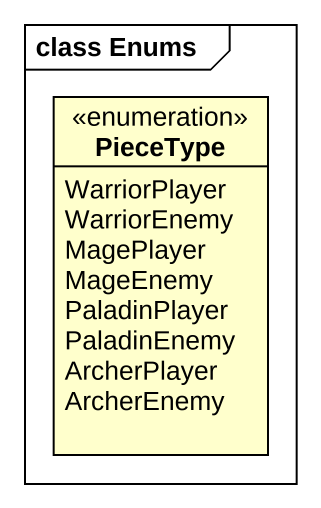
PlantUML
@startuml
mainframe class Enums
hide circle
hide empty members
enum PieceType {
  WarriorPlayer
  WarriorEnemy
  MagePlayer
  MageEnemy
  PaladinPlayer
  PaladinEnemy
  ArcherPlayer
  ArcherEnemy
}
@enduml
